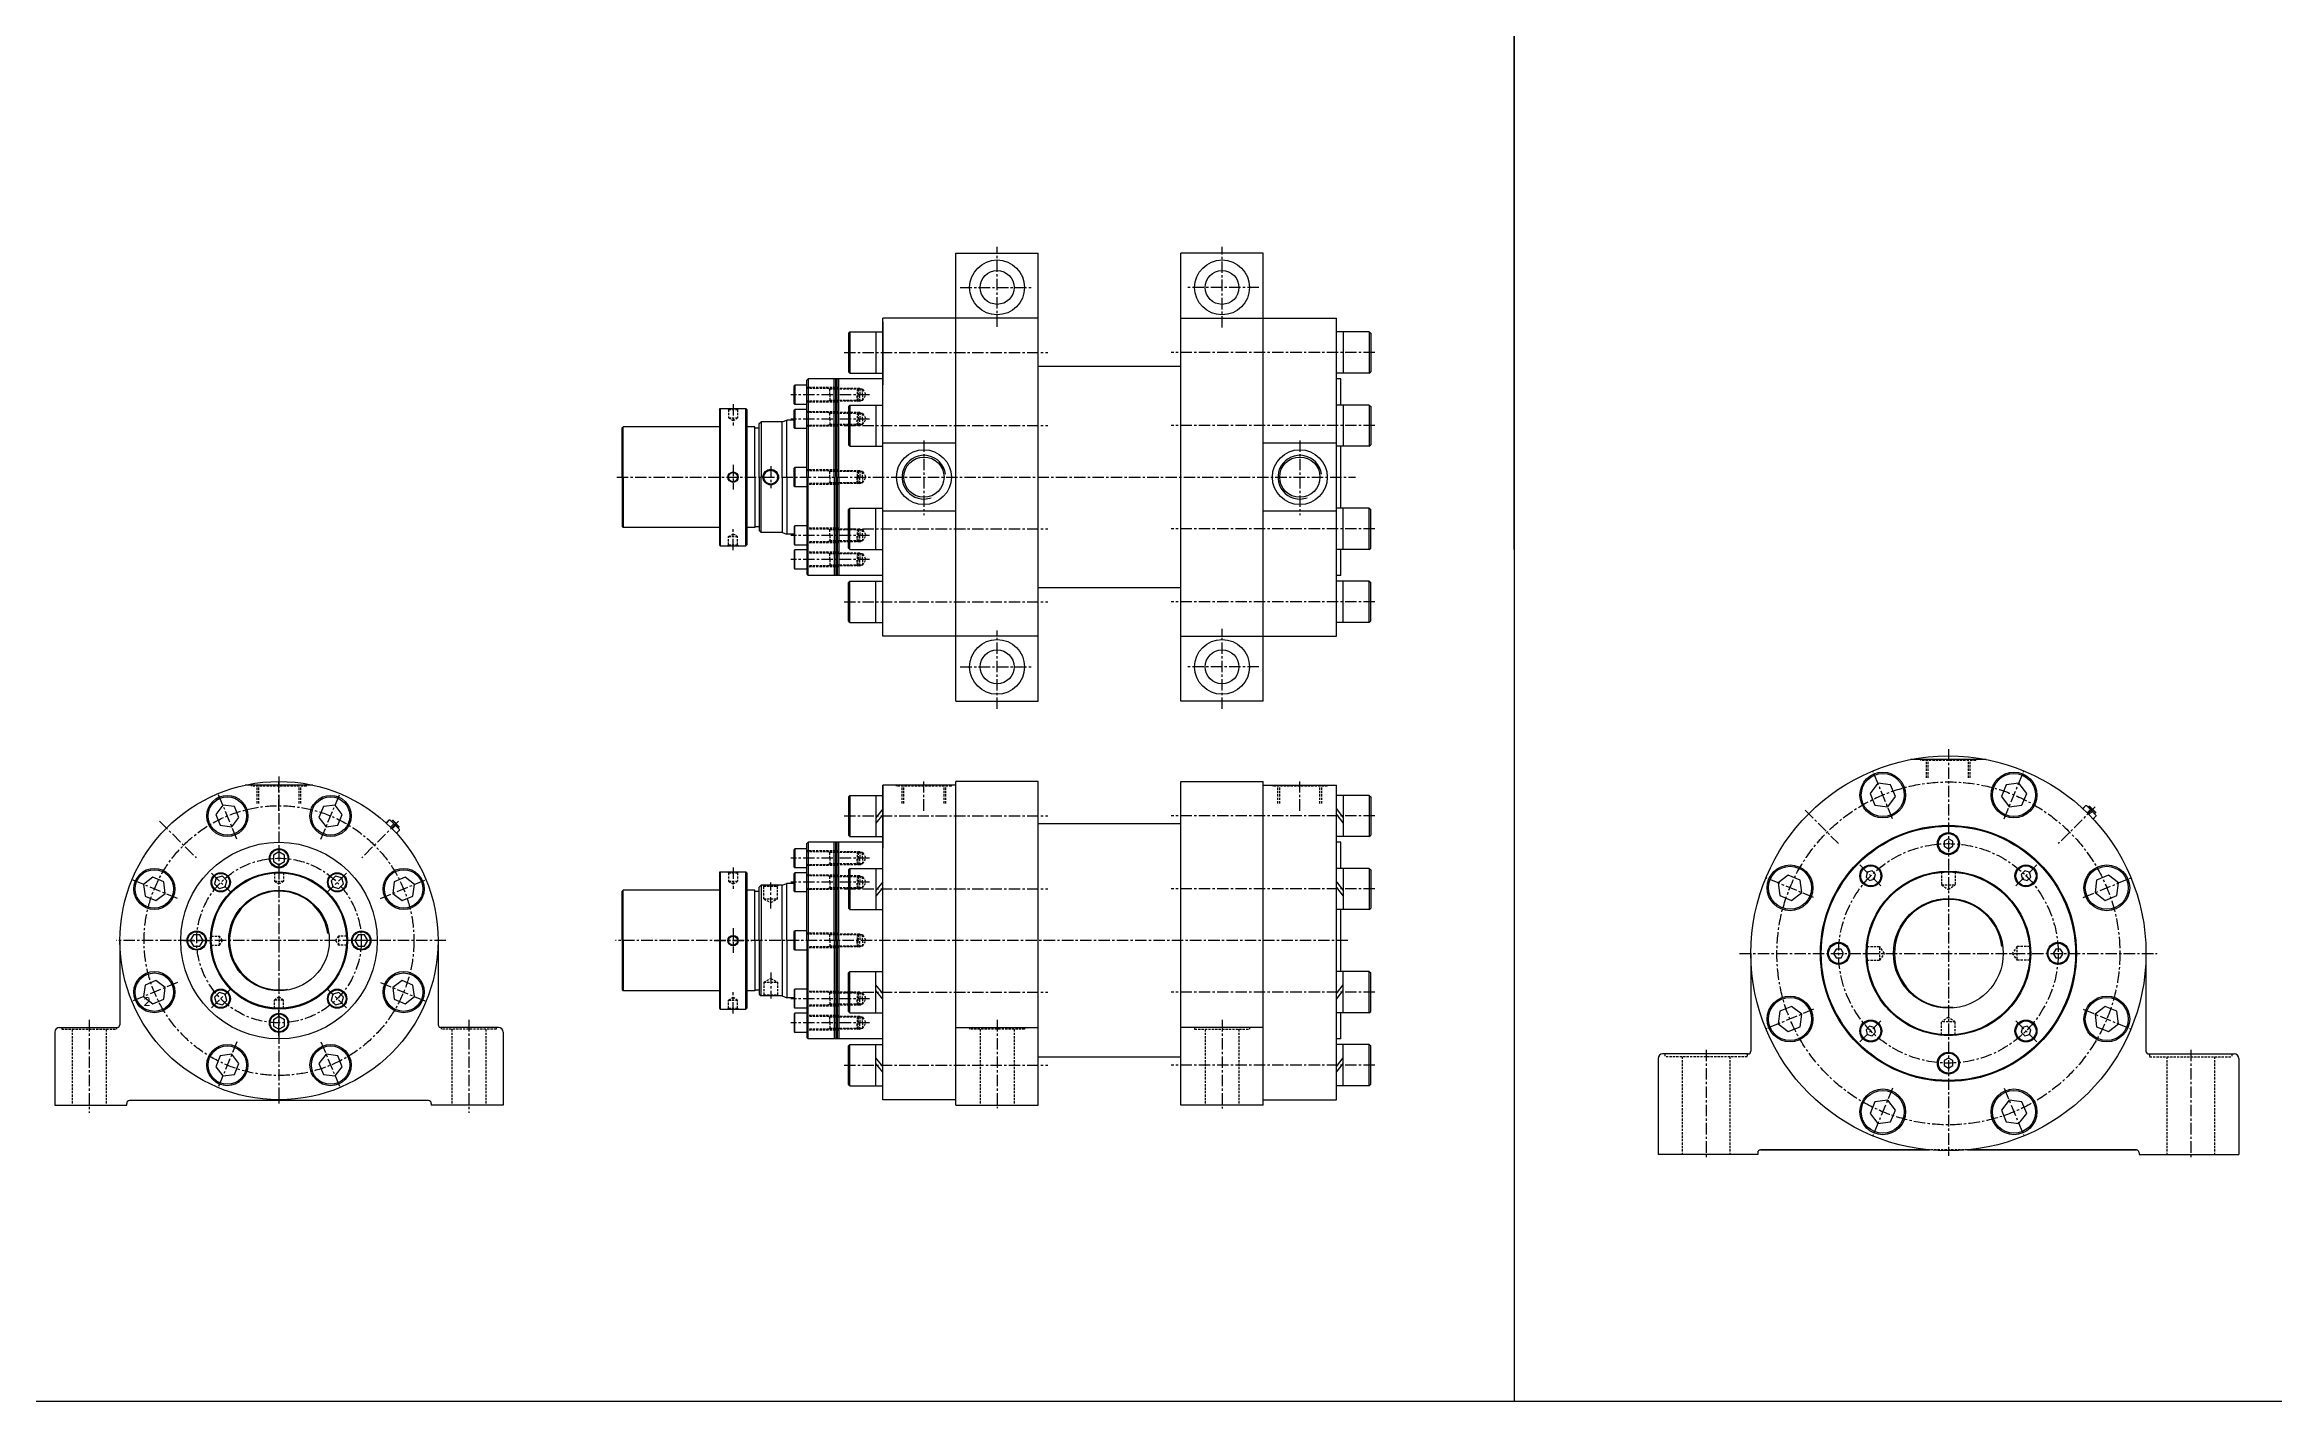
# Model space of a CAD drawing. Extents: x 0 to 8675, y 0 to 2968.
# Drawn here: x 4884 to 7321, y 0 to 1484 of the extents above; entities that cross this region are included whole.
import ezdxf

# ---------------------------------------------------------------- set-up
doc = ezdxf.new("R2010")
doc.units = 0
doc.header["$LTSCALE"] = 5
doc.header["$MEASUREMENT"] = 0
doc.header["$PDMODE"] = 34
doc.linetypes.add('CENTERX2', pattern=[4, 2.5, -0.5, 0.5, -0.5])
doc.linetypes.add('HIDDENX2', pattern=[0.75, 0.5, -0.25])
doc.layers.get('0').update_dxf_attribs({"linetype": 'CONTINUOUS'})
doc.layers.get('Defpoints').update_dxf_attribs({"linetype": 'CONTINUOUS'})
for name, color, linetype in [('CEN', 1, 'CENTERX2'), ('HID', 2, 'HIDDENX2'), ('ML', 3, 'CONTINUOUS'), ('테두리', 7, 'CONTINUOUS')]:
    doc.layers.add(name, color=color, linetype=linetype)
doc.styles.add('GHS', font='romans', dxfattribs={"bigfont": 'ghs'})

msp = doc.modelspace()

# ---------------------------------------------------------------- linework, layer by layer
for p, q in [((6490.6, 931.7), (6490.6, 1902.7)), ((6490.6, 1902.7), (6490.6, 0)), ((8674.5, 0), (0, 0))]:
    msp.add_line(p, q)
at = {"layer": 'CEN'}
for p, q in [((5925.2, 1175.3), (5925.2, 1262.6)), ((6171.2, 1174.3), (6171.2, 1262.6)), ((5885, 1218.3), (5963.8, 1218.3)), ((6211.4, 1218.3), (6132.6, 1218.3)), ((5758, 1147.1), (5980.6, 1147.1)), ((6338.3, 1147.1), (6115.7, 1147.1)), ((5785.7, 1100.8), (5699.5, 1100.8)), ((5636.5, 1090.6), (5636.5, 1067.4)), ((5785.7, 1074.4), (5699.5, 1074.4)), ((5758, 1067.2), (5980.6, 1067.2)), ((5845.2, 1050.9), (5845.2, 969.4)), ((6338.3, 1067.2), (6115.7, 1067.2)), ((6256.2, 1050.9), (6256.2, 969.4)), ((5636.5, 1024.3), (5636.5, 997.3)), ((5509.4, 1010.8), (5657.1, 1010.8)), ((5509.4, 1010.8), (6317.2, 1010.8)), ((5677.7, 1022.9), (5677.7, 998.7)), ((5636.5, 930.9), (5636.5, 954.1)), ((5758, 954.3), (5980.6, 954.3)), ((6338.3, 954.3), (6115.7, 954.3)), ((5785.7, 947.1), (5699.5, 947.1)), ((5785.7, 920.8), (5699.5, 920.8)), ((5758, 874.5), (5980.6, 874.5)), ((6338.3, 874.5), (6115.7, 874.5)), ((5925.2, 757.5), (5925.2, 843.2)), ((6171.2, 757.5), (6171.2, 845.1)), ((5885, 803.3), (5963.8, 803.3)), ((6211.4, 803.3), (6132.6, 803.3)), ((6965.4, 713.3), (6965.4, 268.6)), ((5140, 683.4), (5140, 323.4)), ((6904.3, 637.3), (6882.7, 689.5)), ((7026.4, 637.3), (7048, 689.5)), ((5094, 615), (5073.4, 664.8)), ((5140, 646), (5140, 678)), ((5185.9, 615), (5206.6, 664.8)), ((5845.2, 646), (5845.2, 678)), ((6256.2, 646), (6256.2, 678)), ((5009.3, 634.7), (5049.5, 594.5)), ((5270.6, 634.7), (5230.5, 594.5)), ((5270.6, 634.7), (5256.7, 620.7)), ((5758, 640.3), (5980.6, 640.3)), ((6338.3, 640.3), (6115.7, 640.3)), ((6808.7, 646.6), (6845.2, 610.1)), ((7125.7, 650.3), (7085.6, 610.1)), ((7125.7, 650.3), (7111.8, 636.3)), ((5140, 608.4), (5140, 579.7)), ((5785.7, 594), (5699.5, 594)), ((6868.6, 586.7), (6892.4, 562.9)), ((7062.1, 586.7), (7038.3, 562.9)), ((5029, 550), (4979.2, 570.6)), ((5066.2, 577.8), (5086.5, 557.5)), ((5213.8, 577.8), (5193.5, 557.5)), ((5250.9, 550), (5300.7, 570.6)), ((5636.5, 583.9), (5636.5, 560.7)), ((5677.7, 538.9), (5677.7, 567.6)), ((5785.7, 567.7), (5699.5, 567.7)), ((6818, 551), (6765.8, 572.6)), ((7112.7, 551), (7164.9, 572.6)), ((5758, 560.5), (5980.6, 560.5)), ((6338.3, 560.5), (6115.7, 560.5)), ((5636.5, 517.5), (5636.5, 490.6)), ((5322.4, 504), (4961.9, 504)), ((5035.6, 504), (5064.3, 504)), ((5244.3, 504), (5215.6, 504)), ((6308.6, 504), (5508, 504)), ((5615.9, 504), (5657.1, 504)), ((5615.9, 504), (5657.1, 504)), ((6737, 490), (7193.8, 490)), ((5677.7, 469.2), (5677.7, 440.5)), ((5029, 458.1), (4979.2, 437.5)), ((5066.2, 430.3), (5086.5, 450.6)), ((5213.8, 430.3), (5193.5, 450.6)), ((5250.9, 458.1), (5300.7, 437.5)), ((5636.5, 424.2), (5636.5, 447.4)), ((5785.7, 440.4), (5699.5, 440.4)), ((5758, 447.6), (5980.6, 447.6)), ((6338.3, 447.6), (6115.7, 447.6)), ((4932.5, 417.2), (4932.5, 315.7)), ((5140, 399.7), (5140, 428.4)), ((5347.5, 417.2), (5347.5, 315.7)), ((5925.2, 417.2), (5925.2, 320.7)), ((6171.2, 417.2), (6171.2, 320.5)), ((6818, 428.9), (6765.8, 407.3)), ((6868.6, 393.2), (6892.4, 417)), ((7062.1, 393.2), (7038.3, 417)), ((7112.7, 428.9), (7164.9, 407.3)), ((5094, 393.1), (5073.4, 343.3)), ((5185.9, 393.1), (5206.6, 343.3)), ((5785.7, 414), (5699.5, 414)), ((5758, 367.8), (5980.6, 367.8)), ((6338.3, 367.8), (6115.7, 367.8)), ((6700.4, 384.5), (6700.4, 265.5)), ((7230.4, 384.5), (7230.4, 265.5)), ((6904.3, 342.6), (6882.7, 290.4)), ((7026.4, 342.6), (7048, 290.4))]:
    msp.add_line(p, q, dxfattribs=at)
for centre, radius in [((6965.4, 490), 187.5), ((5140, 504), 147.5), ((6965.4, 490), 120), ((5140, 504), 90)]:
    msp.add_circle(centre, radius, dxfattribs=at)
at = {"layer": 'Defpoints', "color": 0, "linetype": 'ByBlock'}
for p in [(5718.7, 611.5), (5665.2, 445.5), (5718.7, 396.5), (5925.2, 320.7), (5925.2, 320.7)]:
    msp.add_point(p, dxfattribs=at)
at = {"layer": 'HID'}
for p, q in [((5752.2, 1108.8), (5717.2, 1108.8)), ((5775, 1107.8), (5717.2, 1107.8)), ((5742.3, 1106.9), (5740.7, 1107.8)), ((5742.3, 1100.8), (5742.3, 1107.8)), ((5778.1, 1106.9), (5742.3, 1106.9)), ((5742.3, 1100.8), (5742.3, 1093.8)), ((5772.3, 1107.8), (5773.2, 1106.9)), ((5772.3, 1107.8), (5772.3, 1100.8)), ((5772.3, 1093.8), (5772.3, 1100.8)), ((5773.2, 1106.9), (5773.2, 1100.8)), ((5773.2, 1094.7), (5773.2, 1100.8)), ((5775, 1107.8), (5776.6, 1106.9)), ((5775, 1107.8), (5775, 1100.8)), ((5775, 1093.8), (5775, 1100.8)), ((5778.1, 1100.8), (5778.1, 1106.9)), ((5778.1, 1100.8), (5778.1, 1106.9)), ((5778.1, 1106.9), (5782, 1100.8)), ((5778.1, 1100.8), (5778.1, 1094.7)), ((5778.1, 1100.8), (5778.1, 1094.7)), ((5778.1, 1094.7), (5782, 1100.8)), ((5631.5, 1084.8), (5630.5, 1085.8)), ((5631.5, 1084.8), (5631.5, 1075.8)), ((5631.5, 1084.8), (5641.5, 1084.8)), ((5631.5, 1075.8), (5636.5, 1072.6)), ((5631.5, 1075.8), (5641.5, 1075.8)), ((5636.5, 1072.6), (5641.5, 1075.8)), ((5641.5, 1084.8), (5642.5, 1085.8)), ((5641.5, 1084.8), (5641.5, 1075.8)), ((5775, 1093.8), (5717.2, 1093.8)), ((5752.2, 1092.8), (5717.2, 1092.8)), ((5752.2, 1082.4), (5717.2, 1082.4)), ((5775, 1081.4), (5717.2, 1081.4)), ((5742.3, 1094.7), (5740.7, 1093.8)), ((5742.3, 1080.5), (5740.7, 1081.4)), ((5778.1, 1094.7), (5742.3, 1094.7)), ((5742.3, 1074.4), (5742.3, 1081.4)), ((5778.1, 1080.5), (5742.3, 1080.5)), ((5742.3, 1074.4), (5742.3, 1067.4)), ((5772.3, 1093.8), (5773.2, 1094.7)), ((5772.3, 1081.4), (5773.2, 1080.5)), ((5772.3, 1081.4), (5772.3, 1074.4)), ((5772.3, 1067.4), (5772.3, 1074.4)), ((5773.2, 1080.5), (5773.2, 1074.4)), ((5773.2, 1068.3), (5773.2, 1074.4)), ((5775, 1093.8), (5776.6, 1094.7)), ((5775, 1081.4), (5776.6, 1080.5)), ((5775, 1081.4), (5775, 1074.4)), ((5775, 1067.4), (5775, 1074.4)), ((5778.1, 1080.5), (5782, 1074.4)), ((5778.1, 1074.4), (5778.1, 1080.5)), ((5778.1, 1074.4), (5778.1, 1080.5)), ((5778.1, 1074.4), (5778.1, 1068.3)), ((5778.1, 1074.4), (5778.1, 1068.3)), ((5778.1, 1068.3), (5782, 1074.4)), ((5775, 1067.4), (5717.2, 1067.4)), ((5752.2, 1066.4), (5717.2, 1066.4)), ((5742.3, 1068.3), (5740.7, 1067.4)), ((5778.1, 1068.3), (5742.3, 1068.3)), ((5772.3, 1067.4), (5773.2, 1068.3)), ((5775, 1067.4), (5776.6, 1068.3)), ((5752.2, 1018.8), (5717.2, 1018.8)), ((5775, 1017.8), (5717.2, 1017.8)), ((5775, 1003.8), (5717.2, 1003.8)), ((5752.2, 1002.8), (5717.2, 1002.8)), ((5742.3, 1016.9), (5740.7, 1017.8)), ((5742.3, 1004.7), (5740.7, 1003.8)), ((5742.3, 1010.8), (5742.3, 1017.8)), ((5778.1, 1016.9), (5742.3, 1016.9)), ((5742.3, 1010.8), (5742.3, 1003.8)), ((5778.1, 1004.7), (5742.3, 1004.7)), ((5772.3, 1017.8), (5772.3, 1010.8)), ((5772.3, 1017.8), (5773.2, 1016.9)), ((5772.3, 1003.8), (5772.3, 1010.8)), ((5772.3, 1003.8), (5773.2, 1004.7)), ((5773.2, 1016.9), (5773.2, 1010.8)), ((5773.2, 1004.7), (5773.2, 1010.8)), ((5775, 1017.8), (5775, 1010.8)), ((5775, 1017.8), (5776.6, 1016.9)), ((5775, 1003.8), (5775, 1010.8)), ((5775, 1003.8), (5776.6, 1004.7)), ((5778.1, 1010.8), (5778.1, 1016.9)), ((5778.1, 1010.8), (5778.1, 1016.9)), ((5778.1, 1016.9), (5782, 1010.8)), ((5778.1, 1004.7), (5782, 1010.8)), ((5778.1, 1010.8), (5778.1, 1004.7)), ((5778.1, 1010.8), (5778.1, 1004.7)), ((5752.2, 955.1), (5717.2, 955.1)), ((5775, 954.1), (5717.2, 954.1)), ((5742.3, 953.3), (5740.7, 954.1)), ((5742.3, 947.1), (5742.3, 954.1)), ((5778.1, 953.3), (5742.3, 953.3)), ((5772.3, 954.1), (5772.3, 947.1)), ((5772.3, 954.1), (5772.3, 947.1)), ((5772.3, 954.1), (5773.2, 953.3)), ((5772.3, 954.1), (5773.2, 953.3)), ((5773.2, 953.3), (5773.2, 947.1)), ((5773.2, 953.3), (5773.2, 947.1)), ((5775, 954.1), (5775, 947.1)), ((5775, 954.1), (5775, 947.1)), ((5775, 954.1), (5776.6, 953.3)), ((5775, 954.1), (5776.6, 953.3)), ((5778.1, 953.3), (5782, 947.1)), ((5778.1, 947.1), (5778.1, 953.3)), ((5778.1, 947.1), (5778.1, 953.3)), ((5778.1, 953.3), (5782, 947.1)), ((5778.1, 947.1), (5778.1, 953.3)), ((5778.1, 947.1), (5778.1, 953.3)), ((5631.5, 936.8), (5630.5, 935.8)), ((5631.5, 945.8), (5636.5, 948.9)), ((5631.5, 936.8), (5631.5, 945.8)), ((5631.5, 945.8), (5641.5, 945.8)), ((5631.5, 936.8), (5641.5, 936.8)), ((5636.5, 948.9), (5641.5, 945.8)), ((5641.5, 936.8), (5641.5, 945.8)), ((5641.5, 936.8), (5642.5, 935.8)), ((5775, 940.1), (5717.2, 940.1)), ((5752.2, 939.1), (5717.2, 939.1)), ((5752.2, 928.8), (5717.2, 928.8)), ((5775, 927.8), (5717.2, 927.8)), ((5742.3, 941), (5740.7, 940.1)), ((5742.3, 926.9), (5740.7, 927.8)), ((5742.3, 947.1), (5742.3, 940.1)), ((5778.1, 941), (5742.3, 941)), ((5742.3, 920.8), (5742.3, 927.8)), ((5778.1, 926.9), (5742.3, 926.9)), ((5772.3, 940.1), (5772.3, 947.1)), ((5772.3, 940.1), (5772.3, 947.1)), ((5772.3, 940.1), (5773.2, 941)), ((5772.3, 940.1), (5773.2, 941)), ((5772.3, 927.8), (5773.2, 926.9)), ((5772.3, 927.8), (5772.3, 920.8)), ((5772.3, 927.8), (5773.2, 926.9)), ((5773.2, 941), (5773.2, 947.1)), ((5773.2, 941), (5773.2, 947.1)), ((5773.2, 926.9), (5773.2, 920.8)), ((5775, 940.1), (5775, 947.1)), ((5775, 940.1), (5775, 947.1)), ((5775, 940.1), (5776.6, 941)), ((5775, 940.1), (5776.6, 941)), ((5775, 927.8), (5776.6, 926.9)), ((5775, 927.8), (5775, 920.8)), ((5775, 927.8), (5776.6, 926.9)), ((5778.1, 947.1), (5778.1, 941)), ((5778.1, 947.1), (5778.1, 941)), ((5778.1, 941), (5782, 947.1)), ((5778.1, 947.1), (5778.1, 941)), ((5778.1, 947.1), (5778.1, 941)), ((5778.1, 941), (5782, 947.1)), ((5778.1, 920.8), (5778.1, 926.9)), ((5778.1, 920.8), (5778.1, 926.9)), ((5778.1, 926.9), (5782, 920.8)), ((5775, 913.8), (5717.2, 913.8)), ((5752.2, 912.8), (5717.2, 912.8)), ((5742.3, 914.7), (5740.7, 913.8)), ((5742.3, 920.8), (5742.3, 913.8)), ((5778.1, 914.7), (5742.3, 914.7)), ((5772.3, 913.8), (5772.3, 920.8)), ((5772.3, 913.8), (5773.2, 914.7)), ((5773.2, 914.7), (5773.2, 920.8)), ((5775, 913.8), (5775, 920.8)), ((5775, 913.8), (5776.6, 914.7)), ((5778.1, 914.7), (5782, 920.8)), ((5778.1, 920.8), (5778.1, 914.7)), ((5778.1, 920.8), (5778.1, 914.7)), ((6935.4, 701), (6935.4, 702)), ((6935.4, 701), (6935.4, 702)), ((6995.4, 701), (6935.4, 701)), ((6941.5, 682), (6941.5, 701)), ((6943.4, 682), (6943.4, 701)), ((6987.4, 682), (6987.4, 701)), ((6989.3, 682), (6989.3, 701)), ((6995.4, 701), (6995.4, 702)), ((6995.4, 701), (6995.4, 702)), ((5110, 673), (5110, 674)), ((5110, 673), (5110, 674)), ((5170, 673), (5110, 673)), ((5116.1, 654), (5116.1, 673)), ((5118, 654), (5118, 673)), ((5162, 654), (5162, 673)), ((5163.9, 654), (5163.9, 673)), ((5170, 673), (5170, 674)), ((5170, 673), (5170, 674)), ((5815.2, 673), (5815.2, 674)), ((5815.2, 673), (5815.2, 674)), ((5875.2, 673), (5815.2, 673)), ((5821.3, 654), (5821.3, 673)), ((5823.2, 654), (5823.2, 673)), ((5867.2, 654), (5867.2, 673)), ((5869.1, 654), (5869.1, 673)), ((5875.2, 673), (5875.2, 674)), ((5875.2, 673), (5875.2, 674)), ((6226.2, 673), (6226.2, 674)), ((6226.2, 673), (6226.2, 674)), ((6286.2, 673), (6226.2, 673)), ((6232.3, 654), (6232.3, 673)), ((6234.2, 654), (6234.2, 673)), ((6278.2, 654), (6278.2, 673)), ((6280.1, 654), (6280.1, 673)), ((6286.2, 673), (6286.2, 674)), ((6286.2, 673), (6286.2, 674)), ((5752.2, 602), (5717.2, 602)), ((5775, 601), (5717.2, 601)), ((5775, 587), (5717.2, 587)), ((5752.2, 586), (5717.2, 586)), ((5742.3, 600.2), (5740.7, 601)), ((5742.3, 587.9), (5740.7, 587)), ((5742.3, 594), (5742.3, 601)), ((5778.1, 600.2), (5742.3, 600.2)), ((5742.3, 594), (5742.3, 587)), ((5778.1, 587.9), (5742.3, 587.9)), ((5772.3, 601), (5773.2, 600.2)), ((5772.3, 601), (5772.3, 594)), ((5772.3, 587), (5772.3, 594)), ((5772.3, 587), (5773.2, 587.9)), ((5773.2, 600.2), (5773.2, 594)), ((5773.2, 587.9), (5773.2, 594)), ((5775, 601), (5776.6, 600.2)), ((5775, 601), (5775, 594)), ((5775, 587), (5775, 594)), ((5775, 587), (5776.6, 587.9)), ((5778.1, 594), (5778.1, 600.2)), ((5778.1, 594), (5778.1, 600.2)), ((5778.1, 600.2), (5782, 594)), ((5778.1, 594), (5778.1, 587.9)), ((5778.1, 594), (5778.1, 587.9)), ((5778.1, 587.9), (5782, 594)), ((5135, 578), (5134.3, 578.7)), ((5135, 578), (5135, 569)), ((5135, 578), (5145, 578)), ((5135, 569), (5145, 569)), ((5135, 569), (5140, 565.9)), ((5140, 565.9), (5145, 569)), ((5145, 578), (5145.7, 578.7)), ((5145, 578), (5145, 569)), ((5631.5, 578), (5630.5, 579)), ((5631.5, 578), (5631.5, 569)), ((5631.5, 578), (5641.5, 578)), ((5631.5, 569), (5641.5, 569)), ((5631.5, 569), (5636.5, 565.9)), ((5636.5, 565.9), (5641.5, 569)), ((5641.5, 578), (5642.5, 579)), ((5641.5, 578), (5641.5, 569)), ((5669.2, 564.5), (5670.2, 563.5)), ((5670.2, 563.5), (5685.2, 563.5)), ((5670.2, 549.5), (5670.2, 563.5)), ((5685.2, 563.5), (5686.2, 564.5)), ((5685.2, 549.5), (5685.2, 563.5)), ((5752.2, 575.7), (5717.2, 575.7)), ((5775, 574.7), (5717.2, 574.7)), ((5775, 560.7), (5717.2, 560.7)), ((5742.3, 573.8), (5740.7, 574.7)), ((5742.3, 561.6), (5740.7, 560.7)), ((5742.3, 567.7), (5742.3, 574.7)), ((5778.1, 573.8), (5742.3, 573.8)), ((5742.3, 567.7), (5742.3, 560.7)), ((5778.1, 561.6), (5742.3, 561.6)), ((5772.3, 574.7), (5773.2, 573.8)), ((5772.3, 574.7), (5772.3, 567.7)), ((5772.3, 560.7), (5772.3, 567.7)), ((5772.3, 560.7), (5773.2, 561.6)), ((5773.2, 573.8), (5773.2, 567.7)), ((5773.2, 561.6), (5773.2, 567.7)), ((5775, 574.7), (5776.6, 573.8)), ((5775, 574.7), (5775, 567.7)), ((5775, 560.7), (5775, 567.7)), ((5775, 560.7), (5776.6, 561.6)), ((5778.1, 573.8), (5782, 567.7)), ((5778.1, 567.7), (5778.1, 573.8)), ((5778.1, 567.7), (5778.1, 573.8)), ((5778.1, 567.7), (5778.1, 561.6)), ((5778.1, 567.7), (5778.1, 561.6)), ((5778.1, 561.6), (5782, 567.7)), ((6957.2, 579.6), (6957.9, 579)), ((6957.9, 579), (6957.9, 565)), ((6957.9, 579), (6972.9, 579)), ((6957.9, 565), (6965.4, 559.8)), ((6957.9, 565), (6972.9, 565)), ((6965.4, 559.8), (6972.9, 565)), ((6973.5, 579.6), (6972.9, 579)), ((6972.9, 579), (6972.9, 565)), ((5670.2, 549.5), (5685.2, 549.5)), ((5670.2, 549.5), (5677.7, 545.6)), ((5677.7, 545.6), (5685.2, 549.5)), ((5752.2, 559.7), (5717.2, 559.7)), ((5752.2, 512), (5717.2, 512)), ((5066, 509), (5065.3, 509.7)), ((5066, 499), (5065.3, 498.3)), ((5066, 499), (5066, 509)), ((5066, 509), (5075, 509)), ((5066, 499), (5075, 499)), ((5078.1, 504), (5075, 509)), ((5075, 499), (5075, 509)), ((5075, 499), (5078.1, 504)), ((5205, 509), (5201.8, 504)), ((5201.8, 504), (5205, 499)), ((5205, 509), (5205, 499)), ((5214, 509), (5205, 509)), ((5214, 499), (5205, 499)), ((5214, 509), (5214.7, 509.7)), ((5214, 509), (5214, 499)), ((5214, 499), (5214.7, 498.3)), ((5775, 511), (5717.2, 511)), ((5775, 497), (5717.2, 497)), ((5752.2, 496), (5717.2, 496)), ((5742.3, 510.2), (5740.7, 511)), ((5742.3, 497.9), (5740.7, 497)), ((5742.3, 504), (5742.3, 511)), ((5778.1, 510.2), (5742.3, 510.2)), ((5742.3, 504), (5742.3, 497)), ((5778.1, 497.9), (5742.3, 497.9)), ((5772.3, 511), (5772.3, 504)), ((5772.3, 511), (5773.2, 510.2)), ((5772.3, 497), (5772.3, 504)), ((5772.3, 497), (5773.2, 497.9)), ((5773.2, 510.2), (5773.2, 504)), ((5773.2, 497.9), (5773.2, 504)), ((5775, 511), (5775, 504)), ((5775, 511), (5776.6, 510.2)), ((5775, 497), (5775, 504)), ((5775, 497), (5776.6, 497.9)), ((5778.1, 504), (5778.1, 510.2)), ((5778.1, 504), (5778.1, 510.2)), ((5778.1, 510.2), (5782, 504)), ((5778.1, 497.9), (5782, 504)), ((5778.1, 504), (5778.1, 497.9)), ((5778.1, 504), (5778.1, 497.9)), ((6875.7, 498.1), (6876.4, 497.5)), ((6875.7, 498.1), (6876.4, 497.5)), ((6876.4, 497.5), (6890.4, 497.5)), ((6876.4, 482.5), (6876.4, 497.5)), ((6876.4, 482.5), (6876.4, 497.5)), ((6895.5, 490), (6890.4, 497.5)), ((6890.4, 482.5), (6890.4, 497.5)), ((6890.4, 482.5), (6895.5, 490)), ((7040.4, 497.5), (7035.2, 490)), ((7035.2, 490), (7040.4, 482.5)), ((7054.4, 497.5), (7040.4, 497.5)), ((7040.4, 497.5), (7040.4, 482.5)), ((7055, 498.1), (7054.4, 497.5)), ((7055, 498.1), (7054.4, 497.5)), ((7054.4, 497.5), (7054.4, 482.5)), ((7054.4, 497.5), (7054.4, 482.5)), ((6875.7, 481.8), (6876.4, 482.5)), ((6875.7, 481.8), (6876.4, 482.5)), ((6876.4, 482.5), (6890.4, 482.5)), ((7054.4, 482.5), (7040.4, 482.5)), ((7055, 481.8), (7054.4, 482.5)), ((7055, 481.8), (7054.4, 482.5)), ((5140, 442.2), (5135, 439)), ((5145, 439), (5135, 439)), ((5135, 430), (5135, 439)), ((5145, 439), (5140, 442.2)), ((5145, 430), (5145, 439)), ((5631.5, 439), (5636.5, 442.2)), ((5631.5, 430), (5631.5, 439)), ((5631.5, 439), (5641.5, 439)), ((5636.5, 442.2), (5641.5, 439)), ((5641.5, 430), (5641.5, 439)), ((5669.2, 443.5), (5670.2, 444.5)), ((5670.2, 458.5), (5677.7, 462.5)), ((5670.2, 458.5), (5685.2, 458.5)), ((5670.2, 458.5), (5670.2, 444.5)), ((5670.2, 444.5), (5685.2, 444.5)), ((5677.7, 462.5), (5685.2, 458.5)), ((5685.2, 458.5), (5685.2, 444.5)), ((5685.2, 444.5), (5686.2, 443.5)), ((5752.2, 448.4), (5717.2, 448.4)), ((5775, 447.4), (5717.2, 447.4)), ((5742.3, 446.5), (5740.7, 447.4)), ((5742.3, 440.4), (5742.3, 447.4)), ((5778.1, 446.5), (5742.3, 446.5)), ((5742.3, 440.4), (5742.3, 433.4)), ((5772.3, 447.4), (5772.3, 440.4)), ((5772.3, 447.4), (5773.2, 446.5)), ((5772.3, 447.4), (5772.3, 440.4)), ((5772.3, 447.4), (5773.2, 446.5)), ((5772.3, 433.4), (5772.3, 440.4)), ((5772.3, 433.4), (5772.3, 440.4)), ((5773.2, 446.5), (5773.2, 440.4)), ((5773.2, 446.5), (5773.2, 440.4)), ((5773.2, 434.3), (5773.2, 440.4)), ((5773.2, 434.3), (5773.2, 440.4)), ((5775, 447.4), (5775, 440.4)), ((5775, 447.4), (5776.6, 446.5)), ((5775, 447.4), (5775, 440.4)), ((5775, 447.4), (5776.6, 446.5)), ((5775, 433.4), (5775, 440.4)), ((5775, 433.4), (5775, 440.4)), ((5778.1, 446.5), (5782, 440.4)), ((5778.1, 440.4), (5778.1, 446.5)), ((5778.1, 440.4), (5778.1, 446.5)), ((5778.1, 446.5), (5782, 440.4)), ((5778.1, 440.4), (5778.1, 446.5)), ((5778.1, 440.4), (5778.1, 446.5)), ((5778.1, 440.4), (5778.1, 434.3)), ((5778.1, 440.4), (5778.1, 434.3)), ((5778.1, 434.3), (5782, 440.4)), ((5778.1, 440.4), (5778.1, 434.3)), ((5778.1, 440.4), (5778.1, 434.3)), ((5778.1, 434.3), (5782, 440.4)), ((5135, 430), (5134.3, 429.3)), ((5145, 430), (5135, 430)), ((5145, 430), (5145.7, 429.3)), ((5631.5, 430), (5630.5, 429)), ((5631.5, 430), (5641.5, 430)), ((5641.5, 430), (5642.5, 429)), ((5775, 433.4), (5717.2, 433.4)), ((5752.2, 432.4), (5717.2, 432.4)), ((5752.2, 422), (5717.2, 422)), ((5775, 421), (5717.2, 421)), ((5742.3, 434.3), (5740.7, 433.4)), ((5742.3, 420.2), (5740.7, 421)), ((5778.1, 434.3), (5742.3, 434.3)), ((5742.3, 414), (5742.3, 421)), ((5778.1, 420.2), (5742.3, 420.2)), ((5772.3, 433.4), (5773.2, 434.3)), ((5772.3, 433.4), (5773.2, 434.3)), ((5772.3, 421), (5773.2, 420.2)), ((5772.3, 421), (5772.3, 414)), ((5772.3, 421), (5773.2, 420.2)), ((5773.2, 420.2), (5773.2, 414)), ((5775, 433.4), (5776.6, 434.3)), ((5775, 433.4), (5776.6, 434.3)), ((5775, 421), (5776.6, 420.2)), ((5775, 421), (5775, 414)), ((5775, 421), (5776.6, 420.2)), ((5778.1, 414), (5778.1, 420.2)), ((5778.1, 414), (5778.1, 420.2)), ((5778.1, 420.2), (5782, 414)), ((6965.4, 420.1), (6957.9, 415)), ((6957.9, 401), (6957.9, 415)), ((6972.9, 415), (6957.9, 415)), ((6972.9, 415), (6965.4, 420.1)), ((6972.9, 401), (6972.9, 415)), ((4902.5, 409), (4902.5, 407)), ((4902.5, 407), (4962.5, 407)), ((4914, 407), (4914, 324)), ((4951, 407), (4951, 324)), ((4962.5, 409), (4962.5, 407)), ((5317.5, 409), (5317.5, 407)), ((5377.5, 407), (5317.5, 407)), ((5329, 407), (5329, 324)), ((5366, 407), (5366, 324)), ((5377.5, 409), (5377.5, 407)), ((5775, 407), (5717.2, 407)), ((5752.2, 406), (5717.2, 406)), ((5742.3, 407.9), (5740.7, 407)), ((5742.3, 414), (5742.3, 407)), ((5778.1, 407.9), (5742.3, 407.9)), ((5772.3, 407), (5772.3, 414)), ((5772.3, 407), (5773.2, 407.9)), ((5773.2, 407.9), (5773.2, 414)), ((5775, 407), (5775, 414)), ((5775, 407), (5776.6, 407.9)), ((5778.1, 407.9), (5782, 414)), ((5778.1, 414), (5778.1, 407.9)), ((5778.1, 414), (5778.1, 407.9)), ((5895.2, 409), (5895.2, 407)), ((5955.2, 407), (5895.2, 407)), ((5906.7, 407), (5906.7, 324)), ((5943.7, 407), (5943.7, 324)), ((5955.2, 409), (5955.2, 407)), ((6141.2, 409), (6141.2, 407)), ((6141.2, 407), (6201.2, 407)), ((6152.7, 407), (6152.7, 324)), ((6189.7, 407), (6189.7, 324)), ((6201.2, 409), (6201.2, 407)), ((6957.2, 400.3), (6957.9, 401)), ((6957.2, 400.3), (6957.9, 401)), ((6972.9, 401), (6957.9, 401)), ((6972.9, 401), (6957.9, 401)), ((6973.5, 400.3), (6972.9, 401)), ((6973.5, 400.3), (6972.9, 401)), ((6655.4, 380), (6655.4, 377)), ((6745.4, 377), (6655.4, 377)), ((6674.4, 377), (6674.4, 270)), ((6726.4, 377), (6726.4, 270)), ((6745.4, 380), (6745.4, 377)), ((7185.4, 380), (7185.4, 377)), ((7185.4, 377), (7275.4, 377)), ((7204.4, 377), (7204.4, 270)), ((7256.4, 377), (7256.4, 270)), ((7275.4, 380), (7275.4, 377)), ((6986.1, 275), (6944.6, 275))]:
    msp.add_line(p, q, dxfattribs=at)
at = {"layer": 'ML'}
for p, q in [((5880.2, 1255.8), (5970.2, 1255.8)), ((5880.2, 765.8), (5880.2, 1255.8)), ((5970.2, 765.8), (5970.2, 1255.8)), ((6126.2, 765.8), (6126.2, 1255.8)), ((6216.2, 1255.8), (6126.2, 1255.8)), ((6216.2, 765.8), (6216.2, 1255.8)), ((5800.2, 836.8), (5800.2, 1184.8)), ((5970.2, 1184.8), (5800.2, 1184.8)), ((5800.2, 1180.8), (5800.2, 1111.6)), ((5880.2, 836.8), (5880.2, 1184.8)), ((5970.2, 836.8), (5970.2, 1184.8)), ((6126.2, 1184.8), (6296.2, 1184.8)), ((6216.2, 836.8), (6216.2, 1184.8)), ((6216.2, 836.8), (6216.2, 1184.8)), ((6296.2, 836.8), (6296.2, 1184.8)), ((5764.2, 1169.6), (5762.7, 1168.1)), ((5762.7, 1168.1), (5762.7, 1126.1)), ((5764.2, 1169.6), (5764.2, 1124.6)), ((5764.2, 1169.6), (5800.2, 1169.6)), ((5792.7, 1169.6), (5792.7, 1124.6)), ((6332.2, 1169.6), (6296.2, 1169.6)), ((6303.7, 1169.6), (6303.7, 1124.6)), ((6332.2, 1169.6), (6333.7, 1168.1)), ((6332.2, 1169.6), (6332.2, 1124.6)), ((6333.7, 1168.1), (6333.7, 1126.1)), ((5764.2, 1124.6), (5762.7, 1126.1)), ((5764.2, 1124.6), (5800.2, 1124.6)), ((6126.2, 1131.7), (5970.2, 1131.7)), ((6332.2, 1124.6), (6296.2, 1124.6)), ((6332.2, 1124.6), (6333.7, 1126.1)), ((5703.2, 1110.5), (5704, 1111.3)), ((5703.2, 1091.1), (5703.2, 1110.5)), ((5717.2, 1111.3), (5704, 1111.3)), ((5704, 1111.3), (5704, 1090.3)), ((5718.7, 1118.3), (5717.2, 1116.8)), ((5717.2, 1010.8), (5717.2, 1116.8)), ((5718.7, 1118.3), (5718.7, 1010.8)), ((5800.2, 1118.3), (5718.7, 1118.3)), ((5747.2, 1010.8), (5747.2, 1118.3)), ((5748.8, 1010.8), (5748.8, 1118.3)), ((5750.5, 1010.8), (5750.5, 1118.3)), ((5752.2, 1010.8), (5752.2, 1118.3)), ((6301.2, 1118.3), (6296.2, 1118.3)), ((6301.2, 1089.7), (6301.2, 1118.3)), ((5621.5, 1084.8), (5622.5, 1085.8)), ((5621.5, 1084.8), (5621.5, 936.8)), ((5622.5, 1085.8), (5622.5, 935.8)), ((5622.5, 1085.8), (5650.5, 1085.8)), ((5650.5, 935.8), (5650.5, 1085.8)), ((5651.5, 1084.8), (5650.5, 1085.8)), ((5651.5, 1084.8), (5651.5, 936.8)), ((5690.2, 1071.3), (5695.2, 1073.3)), ((5695.2, 1010.8), (5695.2, 1073.3)), ((5703.2, 1073.3), (5695.2, 1073.3)), ((5704, 1090.3), (5703.2, 1091.1)), ((5703.2, 1084.1), (5704, 1084.9)), ((5703.2, 1064.7), (5703.2, 1084.1)), ((5717.2, 1090.3), (5704, 1090.3)), ((5717.2, 1084.9), (5704, 1084.9)), ((5704, 1084.9), (5704, 1063.9)), ((5764.2, 1089.7), (5762.7, 1088.2)), ((5762.7, 1088.2), (5762.7, 1046.2)), ((5764.2, 1089.7), (5800.2, 1089.7)), ((5764.2, 1089.7), (5764.2, 1044.7)), ((5792.7, 1089.7), (5792.7, 1044.7)), ((6332.2, 1089.7), (6296.2, 1089.7)), ((6303.7, 1089.7), (6303.7, 1044.7)), ((6332.2, 1089.7), (6332.2, 1044.7)), ((6332.2, 1089.7), (6333.7, 1088.2)), ((6333.7, 1088.2), (6333.7, 1046.2)), ((5516.2, 1065.8), (5515.2, 1064.8)), ((5515.2, 1010.8), (5515.2, 1064.8)), ((5516.2, 1010.8), (5516.2, 1065.8)), ((5621.5, 1065.8), (5516.2, 1065.8)), ((5660.2, 1065.8), (5651.5, 1065.8)), ((5660.2, 1010.8), (5660.2, 1065.8)), ((5660.2, 1064.8), (5665.2, 1064.8)), ((5665.2, 1069.3), (5667.2, 1071.3)), ((5665.2, 1010.8), (5665.2, 1069.3)), ((5667.2, 1071.3), (5667.2, 1010.8)), ((5690.2, 1071.3), (5667.2, 1071.3)), ((5690.2, 1010.8), (5690.2, 1071.3)), ((5704, 1063.9), (5703.2, 1064.7)), ((5717.2, 1063.9), (5704, 1063.9)), ((5764.2, 1044.7), (5762.7, 1046.2)), ((5764.2, 1044.7), (5800.2, 1044.7)), ((5880.2, 1047.9), (5800.2, 1047.9)), ((6296.2, 1047.9), (6216.2, 1047.9)), ((6332.2, 1044.7), (6296.2, 1044.7)), ((6301.2, 976.8), (6301.2, 1044.7)), ((6332.2, 1044.7), (6333.7, 1046.2)), ((5515.2, 1010.8), (5515.2, 956.8)), ((5516.2, 1010.8), (5516.2, 955.8)), ((5660.2, 1010.8), (5660.2, 955.8)), ((5665.2, 1010.8), (5665.2, 952.3)), ((5667.2, 950.3), (5667.2, 1010.8)), ((5690.2, 1010.8), (5690.2, 950.3)), ((5695.2, 1010.8), (5695.2, 948.3)), ((5703.2, 1020.5), (5704, 1021.3)), ((5703.2, 1001.1), (5703.2, 1020.5)), ((5704, 1000.3), (5703.2, 1001.1)), ((5717.2, 1021.3), (5704, 1021.3)), ((5704, 1021.3), (5704, 1000.3)), ((5717.2, 1000.3), (5704, 1000.3)), ((5717.2, 1010.8), (5717.2, 904.8)), ((5718.7, 903.3), (5718.7, 1010.8)), ((5747.2, 1010.8), (5747.2, 903.3)), ((5748.8, 1010.8), (5748.8, 903.3)), ((5750.5, 1010.8), (5750.5, 903.3)), ((5752.2, 1010.8), (5752.2, 903.3)), ((5764.2, 976.8), (5762.7, 975.3)), ((5762.7, 933.3), (5762.7, 975.3)), ((5764.2, 931.8), (5764.2, 976.8)), ((5764.2, 976.8), (5800.2, 976.8)), ((5792.7, 931.8), (5792.7, 976.8)), ((6332.2, 976.8), (6296.2, 976.8)), ((6303.7, 931.8), (6303.7, 976.8)), ((6332.2, 931.8), (6332.2, 976.8)), ((6332.2, 976.8), (6333.7, 975.3)), ((6333.7, 933.3), (6333.7, 975.3)), ((5516.2, 955.8), (5515.2, 956.8)), ((5621.5, 955.8), (5516.2, 955.8)), ((5660.2, 955.8), (5651.5, 955.8)), ((5660.2, 956.8), (5665.2, 956.8)), ((5665.2, 952.3), (5667.2, 950.3)), ((5704, 957.6), (5703.2, 956.8)), ((5703.2, 956.8), (5703.2, 937.4)), ((5717.2, 957.6), (5704, 957.6)), ((5704, 936.6), (5704, 957.6)), ((5880.2, 973.7), (5800.2, 973.7)), ((6296.2, 973.7), (6216.2, 973.7)), ((5621.5, 936.8), (5622.5, 935.8)), ((5622.5, 935.8), (5650.5, 935.8)), ((5651.5, 936.8), (5650.5, 935.8)), ((5690.2, 950.3), (5667.2, 950.3)), ((5690.2, 950.3), (5695.2, 948.3)), ((5703.2, 948.3), (5695.2, 948.3)), ((5703.2, 937.4), (5704, 936.6)), ((5704, 931.3), (5703.2, 930.5)), ((5703.2, 930.5), (5703.2, 911.1)), ((5717.2, 936.6), (5704, 936.6)), ((5717.2, 931.3), (5704, 931.3)), ((5704, 910.3), (5704, 931.3)), ((5764.2, 931.8), (5762.7, 933.3)), ((5764.2, 931.8), (5800.2, 931.8)), ((6332.2, 931.8), (6296.2, 931.8)), ((6301.2, 903.3), (6301.2, 931.8)), ((6332.2, 931.8), (6333.7, 933.3)), ((5703.2, 911.1), (5704, 910.3)), ((5717.2, 910.3), (5704, 910.3)), ((5718.7, 903.3), (5717.2, 904.8)), ((5800.2, 903.3), (5718.7, 903.3)), ((6301.2, 903.3), (6296.2, 903.3)), ((5764.2, 897), (5762.7, 895.5)), ((5762.7, 853.5), (5762.7, 895.5)), ((5764.2, 852), (5764.2, 897)), ((5764.2, 897), (5800.2, 897)), ((5792.7, 852), (5792.7, 897)), ((6126.2, 889.9), (5970.2, 889.9)), ((6332.2, 897), (6296.2, 897)), ((6303.7, 852), (6303.7, 897)), ((6332.2, 852), (6332.2, 897)), ((6332.2, 897), (6333.7, 895.5)), ((6333.7, 853.5), (6333.7, 895.5)), ((5764.2, 852), (5762.7, 853.5)), ((6332.2, 852), (6333.7, 853.5)), ((5764.2, 852), (5800.2, 852)), ((5970.2, 836.8), (5800.2, 836.8)), ((6126.2, 836.8), (6296.2, 836.8)), ((6126.2, 836.8), (6216.2, 836.8)), ((6332.2, 852), (6296.2, 852)), ((5880.2, 765.8), (5970.2, 765.8)), ((6216.2, 765.8), (6126.2, 765.8)), ((7006.8, 702), (6924, 702)), ((7006.8, 702), (6924, 702)), ((5177.1, 674), (5102.9, 674)), ((5764.2, 662.8), (5762.7, 661.3)), ((5762.7, 661.3), (5762.7, 619.3)), ((5764.2, 662.8), (5800.2, 662.8)), ((5764.2, 662.8), (5764.2, 617.8)), ((5792.7, 662.8), (5792.7, 617.8)), ((5800.2, 330), (5800.2, 674)), ((5800.2, 674), (5800.2, 604.9)), ((5880.2, 674), (5800.2, 674)), ((5970.2, 678), (5880.2, 678)), ((5880.2, 324), (5880.2, 678)), ((5970.2, 324), (5970.2, 678)), ((6126.2, 324), (6126.2, 678)), ((6126.2, 678), (6216.2, 678)), ((6216.2, 324), (6216.2, 678)), ((6216.2, 324), (6216.2, 678)), ((6216.2, 674), (6296.2, 674)), ((6296.2, 330), (6296.2, 674)), ((6332.2, 662.8), (6296.2, 662.8)), ((6303.7, 662.8), (6303.7, 617.8)), ((6332.2, 662.8), (6332.2, 617.8)), ((6332.2, 662.8), (6333.7, 661.3)), ((6333.7, 661.3), (6333.7, 619.3)), ((5260.2, 635.6), (5257.2, 632.6)), ((5260.2, 635.6), (5257.4, 632.7)), ((5260.3, 635.6), (5257.4, 632.7)), ((5261.6, 635.6), (5260.2, 635.6)), ((5261.6, 635.6), (5271.5, 625.7)), ((5264.1, 635.2), (5263, 634.2)), ((5271.1, 628.1), (5264.1, 635.2)), ((5264.8, 635.2), (5264.1, 635.2)), ((5271.1, 628.9), (5264.8, 635.2)), ((5264.8, 635.2), (5271.1, 628.9)), ((5800.2, 647.9), (5792.7, 638.4)), ((5800.2, 641.8), (5792.7, 632.4)), ((6296.2, 647.9), (6303.7, 638.4)), ((6296.2, 641.8), (6303.7, 632.4)), ((7115.3, 651.2), (7112.3, 648.2)), ((7115.4, 651.2), (7112.5, 648.3)), ((7115.3, 651.2), (7112.5, 648.4)), ((7116.7, 651.2), (7115.3, 651.2)), ((7116.7, 651.2), (7126.6, 641.3)), ((7120.7, 647.2), (7117.2, 643.6)), ((7117.2, 643.6), (7119, 641.8)), ((7119.2, 650.8), (7118.1, 649.8)), ((7119.9, 650.8), (7118.5, 649.4)), ((7122.6, 645.3), (7119, 641.8)), ((7126.2, 643.8), (7119.2, 650.8)), ((7119.9, 650.8), (7119.2, 650.8)), ((7119.9, 650.8), (7126.2, 644.5)), ((7126.2, 644.5), (7119.9, 650.8)), ((7126.6, 639.9), (7123.6, 636.9)), ((7126.6, 640), (7123.7, 637.1)), ((7126.2, 643.8), (7125.2, 642.7)), ((7126.2, 644.5), (7126.2, 643.8)), ((7126.6, 641.3), (7126.6, 639.9)), ((5265.6, 631.5), (5262.1, 628)), ((5262.1, 628), (5263.9, 626.2)), ((5267.5, 629.7), (5263.9, 626.2)), ((5271.5, 624.3), (5268.5, 621.3)), ((5271.5, 624.4), (5268.6, 621.5)), ((5271.1, 628.1), (5270.1, 627.1)), ((5271.1, 628.9), (5271.1, 628.1)), ((5271.5, 625.7), (5271.5, 624.3)), ((5718.7, 611.5), (5717.2, 610)), ((5717.2, 504), (5717.2, 610)), ((5800.2, 611.5), (5718.7, 611.5)), ((5718.7, 611.5), (5718.7, 504)), ((5747.2, 504), (5747.2, 611.5)), ((5748.8, 504), (5748.8, 611.5)), ((5750.5, 504), (5750.5, 611.5)), ((5752.2, 504), (5752.2, 611.5)), ((5764.2, 617.8), (5762.7, 619.3)), ((5764.2, 617.8), (5800.2, 617.8)), ((6126.2, 631.5), (5970.2, 631.5)), ((6332.2, 617.8), (6296.2, 617.8)), ((6301.2, 611.5), (6296.2, 611.5)), ((6301.2, 583), (6301.2, 611.5)), ((6332.2, 617.8), (6333.7, 619.3)), ((5703.2, 603.7), (5704, 604.5)), ((5703.2, 584.3), (5703.2, 603.7)), ((5704, 604.5), (5704, 583.5)), ((5717.2, 604.5), (5704, 604.5)), ((5621.5, 578), (5622.5, 579)), ((5621.5, 578), (5621.5, 430)), ((5622.5, 579), (5622.5, 429)), ((5622.5, 579), (5650.5, 579)), ((5650.5, 429), (5650.5, 579)), ((5651.5, 578), (5650.5, 579)), ((5651.5, 578), (5651.5, 430)), ((5665.2, 562.5), (5667.2, 564.5)), ((5665.2, 504), (5665.2, 562.5)), ((5690.2, 564.5), (5667.2, 564.5)), ((5667.2, 564.5), (5667.2, 504)), ((5690.2, 564.5), (5695.2, 566.5)), ((5690.2, 504), (5690.2, 564.5)), ((5695.2, 504), (5695.2, 566.5)), ((5703.2, 566.5), (5695.2, 566.5)), ((5704, 583.5), (5703.2, 584.3)), ((5703.2, 577.4), (5704, 578.2)), ((5703.2, 558), (5703.2, 577.4)), ((5717.2, 583.5), (5704, 583.5)), ((5717.2, 578.2), (5704, 578.2)), ((5704, 578.2), (5704, 557.2)), ((5764.2, 583), (5762.7, 581.5)), ((5762.7, 581.5), (5762.7, 539.5)), ((5764.2, 583), (5764.2, 538)), ((5764.2, 583), (5800.2, 583)), ((5792.7, 583), (5792.7, 538)), ((5800.2, 568.1), (5792.7, 558.6)), ((5800.2, 562), (5792.7, 552.5)), ((6332.2, 583), (6296.2, 583)), ((6296.2, 568.1), (6303.7, 558.6)), ((6296.2, 562), (6303.7, 552.5)), ((6303.7, 583), (6303.7, 538)), ((6332.2, 583), (6332.2, 538)), ((6332.2, 583), (6333.7, 581.5)), ((6333.7, 581.5), (6333.7, 539.5)), ((5516.2, 559), (5515.2, 558)), ((5515.2, 504), (5515.2, 558)), ((5516.2, 504), (5516.2, 559)), ((5621.5, 559), (5516.2, 559)), ((5660.2, 559), (5651.5, 559)), ((5660.2, 504), (5660.2, 559)), ((5660.2, 558), (5665.2, 558)), ((5704, 557.2), (5703.2, 558)), ((5717.2, 557.2), (5704, 557.2)), ((5764.2, 538), (5762.7, 539.5)), ((5764.2, 538), (5800.2, 538)), ((6332.2, 538), (6296.2, 538)), ((6301.2, 470.1), (6301.2, 538)), ((6332.2, 538), (6333.7, 539.5)), ((5703.2, 513.7), (5704, 514.5)), ((5703.2, 494.3), (5703.2, 513.7)), ((5704, 514.5), (5704, 493.5)), ((5717.2, 514.5), (5704, 514.5)), ((4966, 504), (4966, 412)), ((4966, 504), (4966, 412)), ((5314, 504), (5314, 412)), ((5515.2, 504), (5515.2, 450)), ((5516.2, 504), (5516.2, 449)), ((5660.2, 504), (5660.2, 449)), ((5665.2, 504), (5665.2, 445.5)), ((5667.2, 443.5), (5667.2, 504)), ((5690.2, 504), (5690.2, 443.5)), ((5695.2, 504), (5695.2, 441.5)), ((5704, 493.5), (5703.2, 494.3)), ((5717.2, 493.5), (5704, 493.5)), ((5717.2, 504), (5717.2, 398)), ((5718.7, 396.5), (5718.7, 504)), ((5747.2, 504), (5747.2, 396.5)), ((5748.8, 504), (5748.8, 396.5)), ((5750.5, 504), (5750.5, 396.5)), ((5752.2, 504), (5752.2, 396.5)), ((6749.4, 490), (6749.4, 383)), ((7181.4, 490), (7181.4, 383)), ((5764.2, 470.1), (5762.7, 468.6)), ((5762.7, 426.6), (5762.7, 468.6)), ((5764.2, 425.1), (5764.2, 470.1)), ((5764.2, 470.1), (5800.2, 470.1)), ((5792.7, 425.1), (5792.7, 470.1)), ((6332.2, 470.1), (6296.2, 470.1)), ((6303.7, 425.1), (6303.7, 470.1)), ((6332.2, 425.1), (6332.2, 470.1)), ((6332.2, 470.1), (6333.7, 468.6)), ((6333.7, 426.6), (6333.7, 468.6)), ((5516.2, 449), (5515.2, 450)), ((5621.5, 449), (5516.2, 449)), ((5660.2, 449), (5651.5, 449)), ((5660.2, 450), (5665.2, 450)), ((5665.2, 445.5), (5667.2, 443.5)), ((5690.2, 443.5), (5667.2, 443.5)), ((5690.2, 443.5), (5695.2, 441.5)), ((5703.2, 441.5), (5695.2, 441.5)), ((5704, 450.9), (5703.2, 450.1)), ((5703.2, 450.1), (5703.2, 430.7)), ((5704, 429.9), (5704, 450.9)), ((5717.2, 450.9), (5704, 450.9)), ((5800.2, 446.1), (5792.7, 455.5)), ((5800.2, 440), (5792.7, 449.5)), ((6296.2, 446.1), (6303.7, 455.5)), ((6296.2, 440), (6303.7, 449.5)), ((5621.5, 430), (5622.5, 429)), ((5622.5, 429), (5650.5, 429)), ((5651.5, 430), (5650.5, 429)), ((5703.2, 430.7), (5704, 429.9)), ((5704, 424.5), (5703.2, 423.7)), ((5703.2, 423.7), (5703.2, 404.3)), ((5717.2, 429.9), (5704, 429.9)), ((5717.2, 424.5), (5704, 424.5)), ((5704, 403.5), (5704, 424.5)), ((5764.2, 425.1), (5762.7, 426.6)), ((5764.2, 425.1), (5800.2, 425.1)), ((6332.2, 425.1), (6296.2, 425.1)), ((6301.2, 396.5), (6301.2, 425.1)), ((6332.2, 425.1), (6333.7, 426.6)), ((4895, 404), (4895, 324)), ((4900, 409), (4963, 409)), ((5380, 409), (5317, 409)), ((5385, 404), (5385, 324)), ((5703.2, 404.3), (5704, 403.5)), ((5717.2, 403.5), (5704, 403.5)), ((5718.7, 396.5), (5717.2, 398)), ((5800.2, 396.5), (5718.7, 396.5)), ((5764.2, 390.3), (5762.7, 388.8)), ((5764.2, 345.3), (5764.2, 390.3)), ((5764.2, 390.3), (5800.2, 390.3)), ((5792.7, 345.3), (5792.7, 390.3)), ((5880.2, 409), (5970.2, 409)), ((6216.2, 409), (6126.2, 409)), ((6301.2, 396.5), (6296.2, 396.5)), ((6332.2, 390.3), (6296.2, 390.3)), ((6303.7, 345.3), (6303.7, 390.3)), ((6332.2, 345.3), (6332.2, 390.3)), ((6332.2, 390.3), (6333.7, 388.8)), ((5762.7, 346.8), (5762.7, 388.8)), ((5800.2, 366.3), (5792.7, 375.7)), ((5800.2, 360.2), (5792.7, 369.7)), ((6126.2, 376.5), (5970.2, 376.5)), ((6296.2, 366.3), (6303.7, 375.7)), ((6296.2, 360.2), (6303.7, 369.7)), ((6333.7, 346.8), (6333.7, 388.8)), ((6647.9, 375), (6647.9, 270)), ((6746.4, 380), (6652.9, 380)), ((7184.4, 380), (7277.9, 380)), ((7282.9, 375), (7282.9, 270)), ((5764.2, 345.3), (5762.7, 346.8)), ((5764.2, 345.3), (5800.2, 345.3)), ((6332.2, 345.3), (6296.2, 345.3)), ((6332.2, 345.3), (6333.7, 346.8)), ((4895, 324), (4973.5, 324)), ((4973.5, 324), (4973.5, 326)), ((4973.5, 324), (4973.5, 324)), ((5303.5, 329), (4976.5, 329)), ((5306.5, 326), (5306.5, 324)), ((5385, 324), (5306.5, 324)), ((5880.2, 330), (5800.2, 330)), ((5880.2, 324), (5970.2, 324)), ((6216.2, 324), (6126.2, 324)), ((6216.2, 330), (6296.2, 330)), ((6756.9, 270), (6647.9, 270)), ((6756.9, 272), (6756.9, 270)), ((6759.9, 275), (6944.6, 275)), ((6944.6, 275), (6759.9, 275)), ((7170.9, 275), (6986.1, 275)), ((6986.1, 275), (7170.9, 275)), ((7173.9, 272), (7173.9, 270)), ((7173.9, 270), (7282.9, 270))]:
    msp.add_line(p, q, dxfattribs=at)
for points in [[(6888.3, 676.1), (6879.8, 665), (6885.1, 652.1), (6899, 650.3), (6907.5, 661.4), (6902.1, 674.3)], [(7042.5, 676.1), (7028.6, 674.3), (7023.3, 661.4), (7031.8, 650.3), (7045.6, 652.1), (7051, 665)], [(5078.6, 652.1), (5070.8, 642), (5075.7, 630.2), (5088.4, 628.5), (5096.2, 638.6), (5091.3, 650.5)], [(5201.3, 652.1), (5188.6, 650.5), (5183.7, 638.6), (5191.5, 628.5), (5204.2, 630.2), (5209.1, 642)], [(6965.4, 615.4), (6960.7, 612.7), (6960.7, 607.2), (6965.4, 604.5), (6970.1, 607.2), (6970.1, 612.7)], [(5140, 601), (5133.9, 597.5), (5133.9, 590.5), (5140, 587), (5146, 590.5), (5146, 597.5)], [(4991.9, 565.4), (4993.6, 552.7), (5005.4, 547.8), (5015.5, 555.6), (5013.9, 568.3), (5002, 573.2)], [(5071.4, 572.6), (5069.6, 565.9), (5074.5, 560.9), (5081.3, 562.7), (5083.1, 569.5), (5078.2, 574.4)], [(5208.6, 572.6), (5201.8, 574.4), (5196.9, 569.5), (5198.7, 562.7), (5205.4, 560.9), (5210.4, 565.9)], [(5288.1, 565.4), (5277.9, 573.2), (5266.1, 568.3), (5264.4, 555.6), (5274.6, 547.8), (5286.4, 552.7)], [(6779.3, 567.1), (6781.1, 553.2), (6794, 547.9), (6805, 556.4), (6803.2, 570.2), (6790.3, 575.5)], [(6876.7, 578.7), (6875.3, 573.4), (6879.1, 569.6), (6884.4, 571), (6885.8, 576.2), (6881.9, 580.1)], [(7054.1, 578.7), (7048.8, 580.1), (7045, 576.2), (7046.4, 571), (7051.6, 569.6), (7055.5, 573.4)], [(7151.5, 567.1), (7140.4, 575.5), (7127.5, 570.2), (7125.7, 556.4), (7136.8, 547.9), (7149.7, 553.2)], [(5043, 504), (5046.5, 498), (5053.5, 498), (5057, 504), (5053.5, 510.1), (5046.5, 510.1)], [(5237, 504), (5233.5, 510.1), (5226.5, 510.1), (5223, 504), (5226.5, 498), (5233.5, 498)], [(6839.9, 490), (6842.7, 485.3), (6848.1, 485.3), (6850.8, 490), (6848.1, 494.7), (6842.7, 494.7)], [(7090.8, 490), (7088.1, 494.7), (7082.7, 494.7), (7079.9, 490), (7082.7, 485.3), (7088.1, 485.3)], [(4991.9, 442.7), (5002, 434.9), (5013.9, 439.8), (5015.5, 452.5), (5005.4, 460.3), (4993.6, 455.4)], [(5071.4, 435.5), (5078.2, 433.6), (5083.1, 438.6), (5081.3, 445.4), (5074.5, 447.2), (5069.6, 442.2)], [(5208.6, 435.5), (5210.4, 442.2), (5205.4, 447.2), (5198.7, 445.4), (5196.9, 438.6), (5201.8, 433.6)], [(5288.1, 442.7), (5286.4, 455.4), (5274.6, 460.3), (5264.4, 452.5), (5266.1, 439.8), (5277.9, 434.9)], [(5140, 407), (5146, 410.5), (5146, 417.5), (5140, 421), (5133.9, 417.5), (5133.9, 410.5)], [(6779.3, 412.9), (6790.3, 404.4), (6803.2, 409.7), (6805, 423.6), (6794, 432), (6781.1, 426.7)], [(7151.5, 412.9), (7149.7, 426.7), (7136.8, 432), (7125.7, 423.6), (7127.5, 409.7), (7140.4, 404.4)], [(6876.7, 401.3), (6881.9, 399.9), (6885.8, 403.7), (6884.4, 409), (6879.1, 410.4), (6875.3, 406.5)], [(7054.1, 401.3), (7055.5, 406.5), (7051.6, 410.4), (7046.4, 409), (7045, 403.7), (7048.8, 399.9)], [(5078.6, 356), (5091.3, 357.6), (5096.2, 369.4), (5088.4, 379.6), (5075.7, 377.9), (5070.8, 366.1)], [(5201.3, 356), (5209.1, 366.1), (5204.2, 377.9), (5191.5, 379.6), (5183.7, 369.4), (5188.6, 357.6)], [(6965.4, 364.5), (6970.1, 367.2), (6970.1, 372.7), (6965.4, 375.4), (6960.7, 372.7), (6960.7, 367.2)], [(6888.3, 303.9), (6902.1, 305.7), (6907.5, 318.6), (6899, 329.6), (6885.1, 327.8), (6879.8, 314.9)], [(7042.5, 303.9), (7051, 314.9), (7045.6, 327.8), (7031.8, 329.6), (7023.3, 318.6), (7028.6, 305.7)]]:
    msp.add_lwpolyline(points, close=True, dxfattribs=at)
for centre, radius in [((5925.2, 1218.3), 30), ((6171.2, 1218.3), 30), ((5925.2, 1218.3), 18.5), ((6171.2, 1218.3), 18.5), ((5845.2, 1010.8), 30), ((5845.2, 1010.8), 22), ((6256.2, 1010.8), 30), ((6256.2, 1010.8), 22), ((5636.5, 1010.8), 5.7), ((5636.5, 1010.8), 5), ((5677.7, 1010.8), 8.5), ((5677.7, 1010.8), 7.5), ((5925.2, 803.3), 30), ((6171.2, 803.3), 30), ((5925.2, 803.3), 18.5), ((6171.2, 803.3), 18.5), ((6965.4, 490), 216), ((6893.6, 663.2), 25), ((6893.6, 663.2), 23.5), ((7037.1, 663.2), 25), ((7037.1, 663.2), 23.5), ((5140, 504), 174), ((5083.5, 640.3), 22.5), ((5083.5, 640.3), 21), ((5196.4, 640.3), 22.5), ((5196.4, 640.3), 21), ((5140, 504), 107.5), ((6965.4, 490), 140), ((6965.4, 490), 139), ((6965.4, 610), 12), ((6965.4, 610), 11), ((5140, 594), 10.5), ((5140, 594), 9.7), ((6792.2, 561.7), 25), ((6792.2, 561.7), 23.5), ((6880.5, 574.8), 12), ((6880.5, 574.8), 11), ((7050.2, 574.8), 12), ((7050.2, 574.8), 11), ((7138.6, 561.7), 25), ((7138.6, 561.7), 23.5), ((5003.7, 560.5), 22.5), ((5003.7, 560.5), 21), ((5140, 504), 75), ((5076.3, 567.7), 10.5), ((5140, 504), 74), ((5076.3, 567.7), 9.7), ((5203.6, 567.7), 10.5), ((5203.6, 567.7), 9.7), ((5276.3, 560.5), 22.5), ((5276.3, 560.5), 21), ((6965.4, 490), 90), ((6965.4, 490), 89), ((5140, 504), 55), ((6965.4, 490), 60), ((5050, 504), 10.5), ((5050, 504), 9.7), ((5230, 504), 10.5), ((5230, 504), 9.7), ((5636.5, 504), 5.7), ((5636.5, 504), 5), ((6845.4, 490), 12), ((6845.4, 490), 11), ((7085.4, 490), 12), ((7085.4, 490), 11), ((5003.7, 447.6), 22.5), ((5003.7, 447.6), 21), ((5276.3, 447.6), 22.5), ((5276.3, 447.6), 21), ((5076.3, 440.4), 10.5), ((5076.3, 440.4), 9.7), ((5203.6, 440.4), 10.5), ((5203.6, 440.4), 9.7), ((6792.2, 418.2), 25), ((6792.2, 418.2), 23.5), ((7138.6, 418.2), 25), ((7138.6, 418.2), 23.5), ((5140, 414), 10.5), ((5140, 414), 9.7), ((6880.5, 405.1), 12), ((6880.5, 405.1), 11), ((7050.2, 405.1), 12), ((7050.2, 405.1), 11), ((5083.5, 367.8), 22.5), ((5196.4, 367.8), 22.5), ((5083.5, 367.8), 21), ((5196.4, 367.8), 21), ((6965.4, 370), 12), ((6965.4, 370), 11), ((6893.6, 316.7), 25), ((7037.1, 316.7), 25), ((6893.6, 316.7), 23.5), ((7037.1, 316.7), 23.5)]:
    msp.add_circle(centre, radius, dxfattribs=at)
for centre, radius, start, end in [((4900, 404), 5, 90, 180), ((4963, 412), 3, 270, 0), ((5317, 412), 3, 180, 270), ((5380, 404), 5, 0, 90), ((6652.9, 375), 5, 90, 180), ((6746.4, 383), 3, 270, 0), ((7184.4, 383), 3, 180, 270), ((7277.9, 375), 5, 0, 90), ((4976.5, 326), 3, 90, 180), ((5303.5, 326), 3, 0, 90), ((6759.9, 272), 3, 90, 180), ((7170.9, 272), 3, 0, 90)]:
    msp.add_arc(centre, radius, start, end, dxfattribs=at)
at = {"layer": '테두리'}
for centre, radius, start, end in [((5845.2, 1010.8), 23.9, 8.1492, 289.5577), ((6256.2, 1010.8), 23.9, 8.1492, 289.5577), ((5140, 504), 54, 8.0898, 280.0078), ((6965.4, 490), 59, 7.4527, 275.1411)]:
    msp.add_arc(centre, radius, start, end, dxfattribs=at)

# ---------------------------------------------------------------- texts
at = {"layer": 'ML', "color": 4, "style": 'GHS'}
msp.add_text('2', height=8.75, dxfattribs=at).set_placement((4991.9, 433))

doc.saveas('drawing.dxf')
